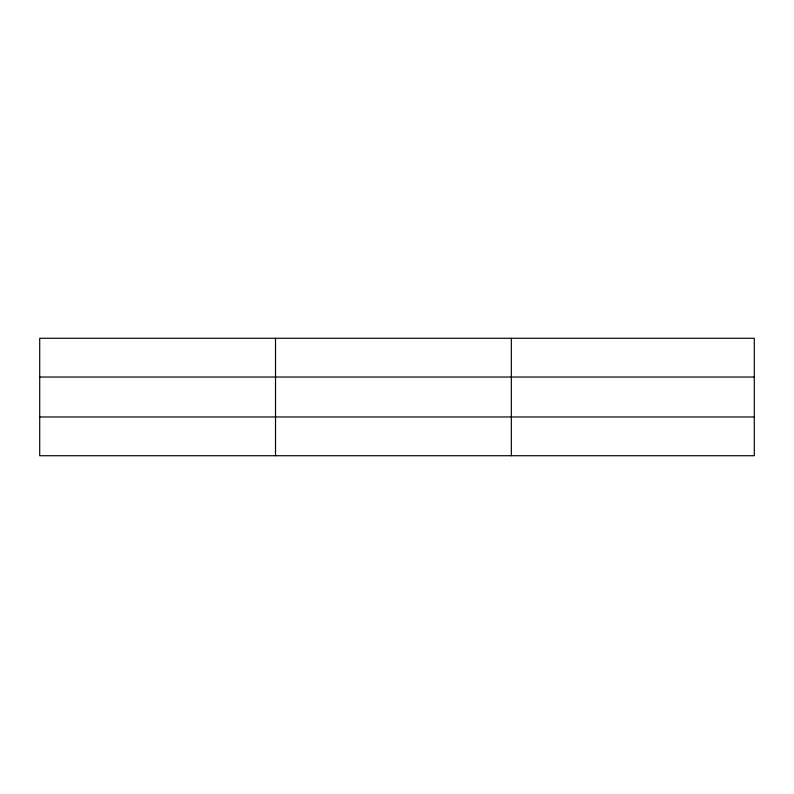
<?xml version="1.0" encoding="UTF-8"?>
<svg xmlns="http://www.w3.org/2000/svg" width="794" height="794" viewBox="0 0 794 794"><rect width="100%" height="100%" fill="white"/><g stroke="black" fill="none" stroke-linecap="round" stroke-linejoin="round"><path stroke-width="1.19" d="M275.518 338.274L275.518 455.726M511.336 338.274L511.336 455.726M754.3 416.969L754.3 455.726L39.7 455.726L39.7 338.274L754.3 338.274L754.3 416.969L39.7 416.969M39.7 377.031L754.3 377.031"/></g></svg>
